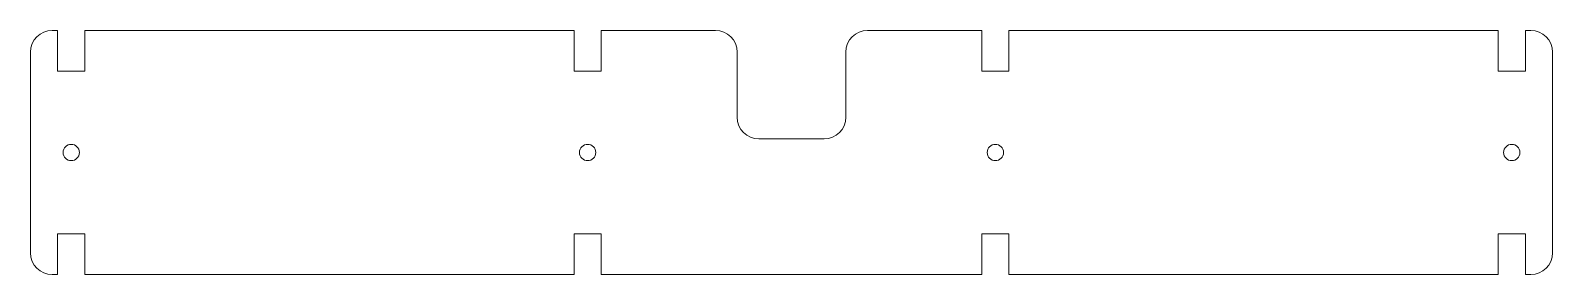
# Model space of a CAD drawing. Header units: millimetres. Extents: x 0 to 280, y 0 to 45.
import ezdxf

# ---------------------------------------------------------------- set-up
doc = ezdxf.new("R2010")
doc.units = ezdxf.units.MM

msp = doc.modelspace()

# ---------------------------------------------------------------- linework, layer by layer
at = {"color": 7, "linetype": 'Continuous', "lineweight": 15}
for p, q in [((5, 45), (4, 45)), ((5, 37.5), (5, 45)), ((10, 45), (10, 37.5)), ((100, 45), (10, 45)), ((100, 37.5), (100, 45)), ((105, 45), (105, 37.5)), ((126, 45), (105, 45)), ((175, 45), (154, 45)), ((175, 37.5), (175, 45)), ((180, 45), (180, 37.5)), ((270, 45), (180, 45)), ((270, 37.5), (270, 45)), ((275, 45), (275, 37.5)), ((276, 45), (275, 45)), ((0, 41), (0, 4)), ((130, 29), (130, 41)), ((150, 41), (150, 29)), ((280, 4), (280, 41)), ((10, 37.5), (5, 37.5)), ((105, 37.5), (100, 37.5)), ((180, 37.5), (175, 37.5)), ((275, 37.5), (270, 37.5)), ((146, 25), (134, 25)), ((5, 7.5), (10, 7.5)), ((5, 0), (5, 7.5)), ((10, 7.5), (10, 0)), ((100, 7.5), (105, 7.5)), ((100, 0), (100, 7.5)), ((105, 7.5), (105, 0)), ((175, 7.5), (180, 7.5)), ((175, 0), (175, 7.5)), ((180, 7.5), (180, 0)), ((270, 7.5), (275, 7.5)), ((270, 0), (270, 7.5)), ((275, 7.5), (275, 0)), ((4, 0), (5, 0)), ((10, 0), (100, 0)), ((105, 0), (175, 0)), ((180, 0), (270, 0)), ((275, 0), (276, 0))]:
    msp.add_line(p, q, dxfattribs=at)
for centre in [(7.5, 22.5), (102.5, 22.5), (177.5, 22.5), (272.5, 22.5)]:
    msp.add_circle(centre, 1.5, dxfattribs=at)
for centre, start, end in [((4, 41), 90, 180), ((126, 41), 0, 90), ((154, 41), 90, 180), ((276, 41), 0, 90), ((134, 29), 180, 270), ((146, 29), 270, 0), ((4, 4), 180, 270), ((276, 4), 270, 0)]:
    msp.add_arc(centre, 4, start, end, dxfattribs=at)

doc.saveas('drawing.dxf')
